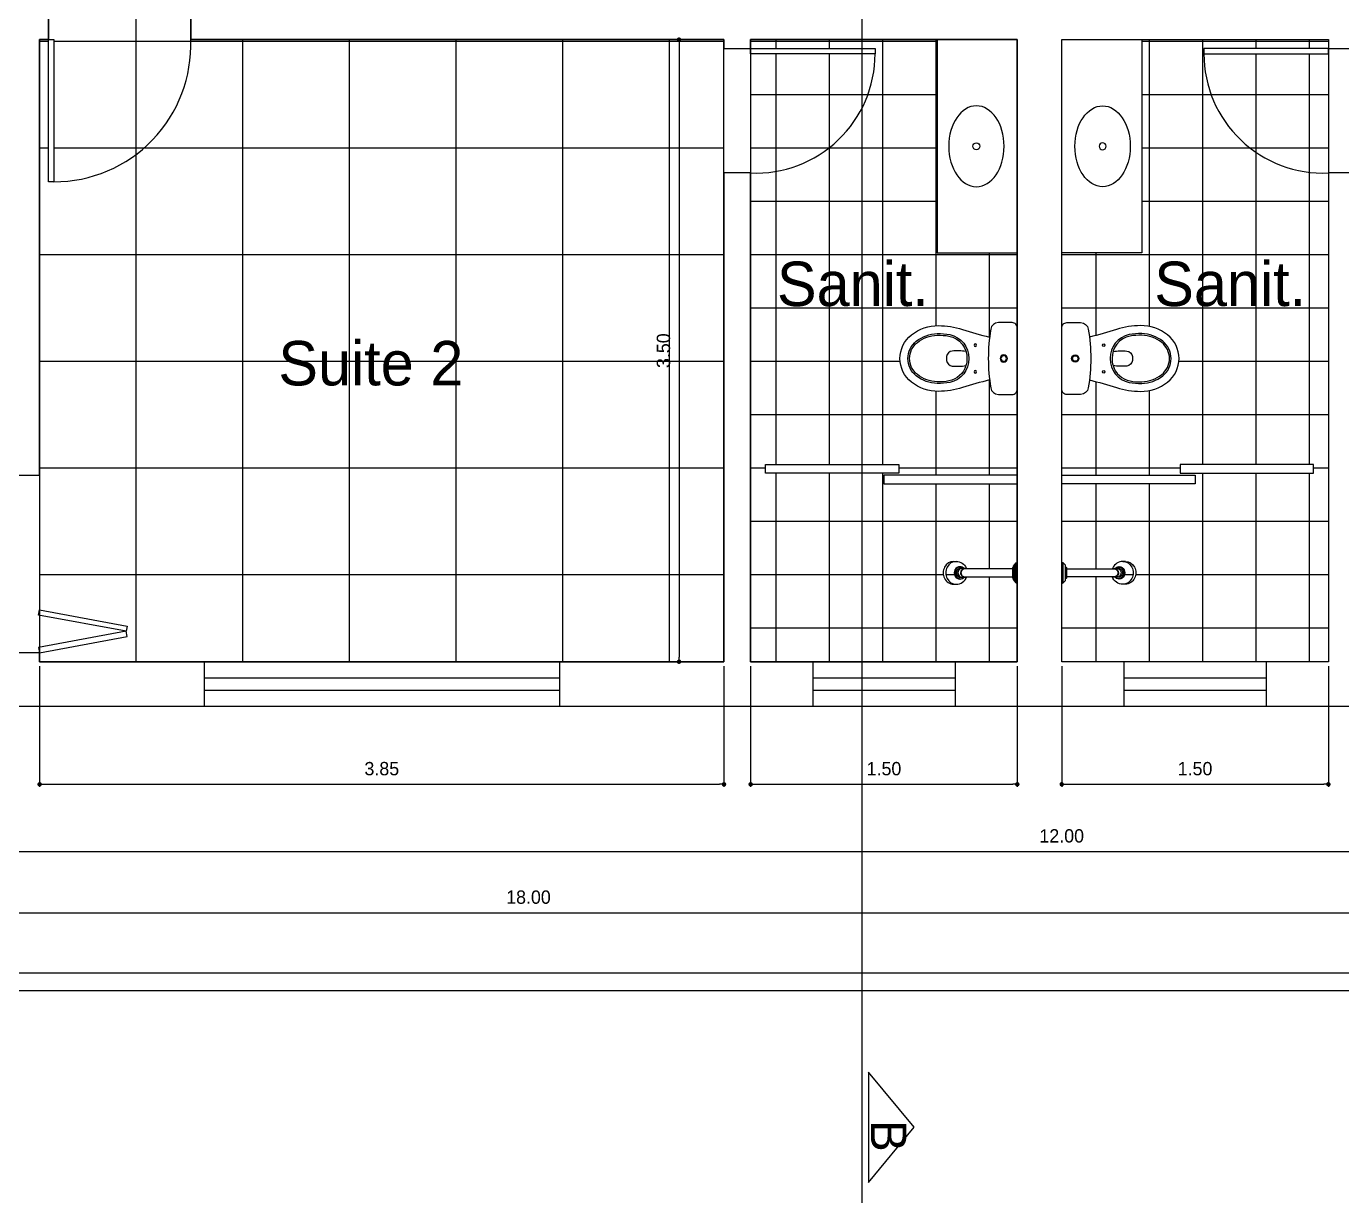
# Model space of a CAD drawing. Header units: millimetres. Extents: x 92.2 to 172.4, y 6.8 to 63.1.
# Drawn here: x 105.58 to 112.98, y 26.76 to 33.38 of the extents above; entities that cross this region are included whole.
import ezdxf

# ---------------------------------------------------------------- set-up
doc = ezdxf.new("R2010")
doc.units = ezdxf.units.MM
for name, color, linetype in [('Alvenaria', 5, 'Continuous'), ('COTAS', 1, 'Continuous'), ('Janelas', 3, 'Continuous'), ('LOUÇAS', 1, 'Continuous'), ('PISO', 21, 'Continuous'), ('Portas', 6, 'Continuous'), ('Proj. Corte Terreno', 254, 'Continuous'), ('Texto', 7, 'Continuous')]:
    doc.layers.add(name, color=color, linetype=linetype)
doc.styles.add('ARTIUM', font='GOTHIC.TTF', dxfattribs={"height": 0.1})
doc.styles.add('ROMANS', font='C-ACENTO.SHX')
doc.dimstyles.new('Artiun 1-50', dxfattribs={"dimscale": 0.5, "dimtxt": 0.15, "dimasz": 0.05, "dimexe": 0.03, "dimexo": 0.05, "dimgap": 0.1, "dimtad": 1, "dimzin": 4, "dimdsep": 46, "dimtxsty": 'ROMANS', "dimblk": 'DOT', "dimcen": 0.025, "dimclrt": 2, "dimadec": 0, "dimazin": 0, "dimtfac": 1, "dimtix": 1, "dimtmove": 2, "dimatfit": 2, "dimldrblk": 'DOT', "dimfxl": 1, "dimtolj": 1, "dimtzin": 0, "dimarcsym": 0})
pattern_1 = [(0, (0, -5.103004626687522), (0, 0.3), []), (90, (0, -5.103004626687522), (-0.3, 1.83697019872103e-17), [])]

# ---------------------------------------------------------------- blocks, each defined once
blk = doc.blocks.new('A$C3A36620F')
at = {"layer": 'LOUÇAS'}
blk.add_circle((0.1558335045341437, 0.2276041390592951), 0.01943354401622344, dxfattribs=at)
at = {"layer": 'LOUÇAS', "extrusion": (0, 0, -1)}
blk.add_ellipse((0.1558335045341437, 0.2276041390592951), major_axis=(0, -0.2276041390592951), ratio=0.6848369223795416, dxfattribs=at)
blk = doc.blocks.new('CP101_p')
for points in [[(-0.1724130647083939, -6.551405697052815e-06, 0.4200999088781623), (-0.2030086781363138, -0.02929319805017627), (-0.2030085416133716, -0.1064358555335261, 0.3663366426853646), (-0.1661190242018051, -0.149253957882685, 0.04180885976196941), (-0.0008278383157858116, -0.1630960960067043, 0.04180897917925519), (0.1644636510069404, -0.1492541433282568, 0.3663366426844377), (0.2013534353748696, -0.1064358544902078), (0.201353571914126, -0.02929320020768245, 0.4200999559949581), (0.1707579558694761, -6.551488347383838e-06)], [(0.1198788962341268, -0.1557389787572134, 0.01992584663126902), (0.1626925818100062, -0.3090271032352234, -0.0766890141704217), (0.1841727687066737, -0.442871554193097, -0.1697300813185758), (0.1318623774725438, -0.5954884922213495, -0.2300141722347097), (-0.0008278549587426021, -0.6599410559657457, -0.2300141722369757), (-0.1335174812315358, -0.5954884953856094, -0.1697301085626901), (-0.1858275166240446, -0.4428716702377145, -0.07668897154599537), (-0.1643470853939561, -0.3090271175439767, 0.01992572737486255), (-0.1215341012485283, -0.1557393958499986)], [(-0.0008268664976185391, -0.6155170893918367, -0.2300141722369757), (-0.09859958531916391, -0.5680252590256885, -0.1601405664109183), (-0.1413101038181139, -0.4506098572517487, -0.05773323844798218), (-0.1352979001987364, -0.379245620418196, -0.3649210587443412), (-0.0008277782546883827, -0.272359931750259, -0.3649210714108208), (0.1336434083366953, -0.3792456437467138, -0.05773315347585012), (0.1396549992119844, -0.4506098048095026, -0.1601406275452294), (0.09694446341114826, -0.5680255424630118, -0.2300141722347097), (-0.0008282367826950576, -0.6155170893918154)], [(-0.000826786412403635, -0.606173508596676, -0.2300141722369757), (-0.0912553923797077, -0.5622489858196857, -0.1601405664109183), (-0.131971592067714, -0.4503175495806033, -0.05484246032778966), (-0.1268088061545996, -0.3845100850056795, -0.3686456145774425), (-0.0008273389202599901, -0.2833484067954473, -0.08074284975402372), (0.0387657729884836, -0.288577861107477)], [(-0.04042026626927964, -0.2885778427704224, 0.07264825579315384), (-0.04294353219552249, -0.365753910229671, 0.342864199254995), (-0.01212933535856564, -0.3973438362082078, 0.03431056278292846), (-0.0008274893006046113, -0.3981201926528541, 0.03431056278205435), (0.01047423872091713, -0.3973436650754749, 0.3428641992542819), (0.04128832769981727, -0.3657537021022392, 0.07264823227144512), (0.0387657729884836, -0.288577861107477)], [(0.0387657729884836, -0.288577861107477, -0.2795809283603639), (0.1251543105303199, -0.3845100900121494, -0.05484239032916936), (0.1303165155542274, -0.4503171963793662, -0.1601406275452294), (0.08960065969290554, -0.5622495756663994, -0.2300141722347097), (-0.0008283170907930071, -0.6061735085966475)]]:
    blk.add_lwpolyline(points, format="xyb")
blk.add_lwpolyline([(0.1724128704991017, 0), (-0.1724128704991585, 0)])
for points in [[(-0.0008277817507291729, -0.05570588660940246, 1), (-0.0008277817507291729, -0.096660216303178, 1)], [(-0.0008277817507291729, -0.06070031717603541, 1), (-0.0008277817507291729, -0.09166578573654505, 1)], [(-0.07574424025023063, -0.2291304459703412, 1), (-0.07574424025023063, -0.2431148513187651, 1)], [(0.07408867674877229, -0.2291304459703412, 1), (0.07408867674877229, -0.2431148513187651, 1)]]:
    blk.add_lwpolyline(points, format="xyb", close=True)
blk = doc.blocks.new('1973CCT_p')
at = {"layer": 'LOUÇAS'}
for points in [[(-0.5330044434030764, -0.07612253771786703, -0.194380940941134), (-0.5353619343490126, -0.07028756483363244), (-0.5353619343490126, -0.06844739460735688), (-0.4198653375184307, -0.06844739460735688), (-0.4198653375184307, -0.07028756407952486, -0.1943809642354073), (-0.4222228284644265, -0.07612253771786703)], [(-0.4326130791795212, -0.08688198174331244, -0.2034523104129482), (-0.4386553558218476, -0.08944677584931873), (-0.5165719157786833, -0.08944677584931873, -0.2034522948940284), (-0.5226141921546931, -0.08688198229547905)], [(-0.4478487404430033, -0.09438901303612773, 0.3888981019366339), (-0.4440146259466483, -0.09020509395580908), (-0.5112126459207951, -0.08944677584931873), (-0.4440146259466483, -0.08944677584931873)], [(-0.5112126459207951, -0.09020509432628238, 0.388898076565182), (-0.5073785314242018, -0.09438901303612773)]]:
    blk.add_lwpolyline(points, format="xyb", dxfattribs=at)
for points in [[(-0.5330044434030764, -0.07612253771786703), (-0.522614173066832, -0.08688196494826489), (-0.4326130988006113, -0.08688196494826489), (-0.4222228284644265, -0.07612253771786703)], [(-0.4222228284644265, -0.07612253771786703), (-0.5330044434030764, -0.07612253771786703)], [(-0.4992954906574961, -0.09438901303612773), (-0.4992954906574961, -0.3530039741412893)], [(-0.4559317812099474, -0.3659607488827826), (-0.4559317812099474, -0.09438901303612773)], [(-0.4992954906574961, -0.3530039741412893), (-0.4992954906574961, -0.3659607488827826)]]:
    blk.add_lwpolyline(points, dxfattribs=at)
at = {"layer": 'LOUÇAS', "ltscale": 0.0344808578491211}
for points in [[(-0.4992954906574961, -0.09438901303612773), (-0.5073785314242018, -0.09438901303612773)], [(-0.5073785314242018, -0.09438901303612773), (-0.4478487404430033, -0.09438901303612773)], [(-0.4559317812099474, -0.09438901303612773), (-0.4992954906574961, -0.09438901303612773)], [(-0.4478487404430033, -0.09438901303612773), (-0.4559317812099474, -0.09438901303612773)]]:
    blk.add_lwpolyline(points, dxfattribs=at)
at = {"layer": 'LOUÇAS', "ltscale": 0.08850421905517579}
blk.add_lwpolyline([(-0.5416617487215832, -0.4273643930825816), (-0.5410000708305884, -0.4034278829611204), (-0.5392965947182933, -0.3954662958067258), (-0.5359642374636188, -0.3864180028492501), (-0.5317993836818526, -0.3787764723348257), (-0.5267987970790503, -0.3719887466185975), (-0.5207337581983466, -0.365737620844347), (-0.5134544682920452, -0.3600913615857504), (-0.5063468481522345, -0.3559875096044717, -0.0296753569627862), (-0.4992954906574961, -0.3530039741412893)], format="xyb", dxfattribs=at)
at = {"layer": 'LOUÇAS', "ltscale": 0.08663673400878907}
for points in [[(-0.5021829055782798, -0.379932934688491), (-0.5021829055782798, -0.3653783922324373)], [(-0.4530443662891635, -0.3673238161900695), (-0.4530443662891635, -0.3653770945106256)], [(-0.4530443662891635, -0.3799316369666794), (-0.4530443662891635, -0.3673238161900695)]]:
    blk.add_lwpolyline(points, dxfattribs=at)
at = {"layer": 'LOUÇAS', "ltscale": 0.08850421905517579}
blk.add_lwpolyline([(-0.4135655231458005, -0.4273656427405894), (-0.4135655231458005, -0.4124923573876053), (-0.4142508163688191, -0.4032683913532348), (-0.4166359008151415, -0.3931473631282567), (-0.4202287957419859, -0.3844062136780241), (-0.4252675129351045, -0.3760537238877074), (-0.4316795722303446, -0.3684258114412446), (-0.4391690610211857, -0.3619207807949369), (-0.4472815523899322, -0.3568072603555186), (-0.4559332231229921, -0.3530033654812921)], dxfattribs=at)
at = {"layer": 'LOUÇAS', "ltscale": 0.01344423294067383}
blk.add_lwpolyline([(-0.4429646568845233, -0.3918660311018991), (-0.4436327112355616, -0.3834314804361363), (-0.4456521585674146, -0.3774032263602524), (-0.4488658303543441, -0.3719651473078616), (-0.4530443662891635, -0.3673238161900695)], dxfattribs=at)
at = {"layer": 'LOUÇAS', "ltscale": 0.01343450546264648}
blk.add_lwpolyline([(-0.51226261498292, -0.3918662233569955), (-0.51226261498292, -0.3896092929409353)], dxfattribs=at)
at = {"layer": 'LOUÇAS'}
for centre, major_axis, ratio, start_param, end_param in [((-0.4776136359336919, -0.388733330745048), (0.03289904129319345, 0), 0.9063077702155466, 2.414051055908203, 7.010722160339355), ((-0.4776161032071913, -0.3896254263462002), (0.03464641564815276, -0.0001001008102413742), 0.9123648895637136, 2.36160683631897, 3.144249200820923), ((-0.4776136359336919, -0.3653777353608875), (0.02456926964455466, 0), 0.906307773203854, 2.651979684829712, 3.141621828079224), ((-0.4776136359336919, -0.3653777353608875), (0.02456926964455466, 0), 0.906307773203854, 3.141621828079224, 5.21238899230957), ((-0.4776136359336919, -0.3653777353608875), (0.02204935030402571, 0), 0.9063077654157364, 2.95886492729187, 3.141621828079224), ((-0.4776136359336919, -0.3653777353608875), (0.02204935030402571, 0), 0.9063077654157364, 3.141621828079224, 5.21238899230957), ((-0.4776136359336919, -0.3680401637774823), (0.02204935030402571, 0), 0.9063077654157364, 2.95886492729187, 3.074962615966797), ((-0.4776136359336919, -0.3659607488827826), (0.02168185472378938, 0), 0.9063078006311708, 3.141592741012573, 3.737802505493164), ((-0.4776136359336919, -0.3653777353608875), (0.02204935030402571, 0), 0.9063077654157364, 5.21238899230957, 6.283214569091797), ((-0.4776136359336919, -0.3653777353608875), (0.02456926964455466, 0), 0.906307773203854, 5.21238899230957, 6.283214569091797), ((-0.4776136359336919, -0.3659607488827826), (0.02168185472378938, 0), 0.9063078006311708, 5.68667459487915, 6.283185482025146), ((-0.4776136359336919, -0.3653777353608875), (0.02204935030402571, 0), 0.9063077654157364, 2.908644091803581e-05, 0.182723730802536), ((-0.4776136359336919, -0.3680401637774823), (0.02204935030402571, 0), 0.9063077654157364, 0.06661670655012131, 0.182723730802536), ((-0.4776136359336919, -0.3653777353608875), (0.02456926964455466, 0), 0.906307773203854, 2.908644091803581e-05, 0.4896243512630463), ((-0.4776136359336919, -0.4124967632331187), (0.06404811278788423, 0), 0.906307783283171, 3.141581773757935, 6.283174514770508), ((-0.4776136359336919, -0.4273650179115557), (0.06404811278788423, 0), 0.906307783283171, 3.141581773757935, 5.21238899230957), ((-0.4776136359336919, -0.3918661272294474), (0.03464897904918327, 0), 0.9063077984434187, 3.141589164733887, 6.283182144165039), ((-0.4776136359336919, -0.3896083797293166), (0.03464897904918327, 0), 0.9063077984434187, 3.141621828079224, 6.283214569091797), ((-0.4776136359336919, -0.3882264181912645), (0.0247792762739791, 0), 0.906307803876395, 2.932625532150269, 3.141621828079224), ((-0.4776136359336919, -0.3882264181912645), (0.0247792762739791, 0), 0.906307803876395, 3.141621828079224, 5.21238899230957), ((-0.4776136359336919, -0.3799322778169414), (0.02456926964455466, 0), 0.906307773203854, 3.141621828079224, 5.21238899230957), ((-0.4776136359336919, -0.3799322778169414), (0.02456926964455466, 0), 0.906307773203854, 5.21238899230957, 6.283214569091797), ((-0.4776136359336919, -0.3882264181912645), (0.0247792762739791, 0), 0.906307803876395, 5.21238899230957, 6.283214569091797), ((-0.4776136359336919, -0.3882264181912645), (0.0247792762739791, 0), 0.906307803876395, 2.908644091803581e-05, 0.2089673727750778), ((-0.4776136359336919, -0.4273650179115557), (0.06404811278788423, 0), 0.906307783283171, 5.21238899230957, 6.283174514770508)]:
    blk.add_ellipse(centre, major_axis=major_axis, ratio=ratio, start_param=start_param, end_param=end_param, dxfattribs=at)
blk = doc.blocks.new('_DOT')
at = {"color": 0, "linetype": 'ByBlock'}
blk.add_line((-0.5, 0), (-1, 0), dxfattribs=at)
at = {"color": 0, "linetype": 'ByBlock', "const_width": 0.5}
blk.add_lwpolyline([(-0.25, 0, 1), (0.25, 0, 1)], format="xyb", close=True, dxfattribs=at)
blk = doc.blocks.new('*D34')
at = {"layer": 'COTAS', "color": 0, "lineweight": -2, "transparency": 16777216}
for p, q in [((99.40720015346426, 29.53132460182731), (99.40720015346426, 28.37876451374667)), ((117.4072001534642, 29.53132460182731), (117.4072001534642, 28.37876451374667)), ((99.43220015346427, 28.39376451374667), (117.3822001534642, 28.39376451374667))]:
    blk.add_line(p, q, dxfattribs=at)
at = {"layer": 'Defpoints', "color": 0, "transparency": 16777216}
for p in [(99.40720015346426, 29.55632460182731), (117.4072001534642, 29.55632460182731), (117.4072001534642, 28.39376451374667)]:
    blk.add_point(p, dxfattribs=at)
at = {"layer": 'COTAS', "color": 0, "lineweight": -2, "transparency": 16777216, "xscale": 0.025, "yscale": 0.025, "zscale": 0.025, "rotation": 180}
blk.add_blockref('_DOT', (99.40720015346426, 28.39376451374667), dxfattribs=at)
at = {"layer": 'COTAS', "color": 0, "lineweight": -2, "transparency": 16777216, "xscale": 0.025, "yscale": 0.025, "zscale": 0.025}
blk.add_blockref('_DOT', (117.4072001534642, 28.39376451374667), dxfattribs=at)
at = {"layer": 'COTAS', "color": 7, "transparency": 16777216, "insert": (108.4072001534642, 28.48126451374667), "char_height": 0.075, "attachment_point": 5, "style": 'ROMANS'}
blk.add_mtext('\\A1;18.00', dxfattribs=at)
blk = doc.blocks.new('*D36')
at = {"layer": 'COTAS', "color": 0, "lineweight": -2, "transparency": 16777216}
for p, q in [((105.4072001534643, 29.53132460182731), (105.4072001534643, 28.72348894550761)), ((117.4072001534642, 29.53132460182731), (117.4072001534642, 28.72348894550761)), ((105.4322001534643, 28.73848894550761), (117.3822001534642, 28.73848894550761))]:
    blk.add_line(p, q, dxfattribs=at)
at = {"layer": 'Defpoints', "color": 0, "transparency": 16777216}
for p in [(105.4072001534643, 29.55632460182731), (117.4072001534642, 29.55632460182731), (117.4072001534642, 28.73848894550761)]:
    blk.add_point(p, dxfattribs=at)
at = {"layer": 'COTAS', "color": 0, "lineweight": -2, "transparency": 16777216, "xscale": 0.025, "yscale": 0.025, "zscale": 0.025, "rotation": 180}
blk.add_blockref('_DOT', (105.4072001534643, 28.73848894550761), dxfattribs=at)
at = {"layer": 'COTAS', "color": 0, "lineweight": -2, "transparency": 16777216, "xscale": 0.025, "yscale": 0.025, "zscale": 0.025}
blk.add_blockref('_DOT', (117.4072001534642, 28.73848894550761), dxfattribs=at)
at = {"layer": 'COTAS', "color": 7, "transparency": 16777216, "insert": (111.4072001534642, 28.82598894550761), "char_height": 0.075, "attachment_point": 5, "style": 'ROMANS'}
blk.add_mtext('\\A1;12.00', dxfattribs=at)
blk = doc.blocks.new('*D59')
at = {"layer": 'COTAS', "color": 0, "lineweight": -2, "transparency": 16777216}
for p, q in [((105.6572001534643, 29.78132460182731), (105.6572001534643, 29.10171438923835)), ((109.5072001534641, 29.78132460182731), (109.5072001534641, 29.10171438923835)), ((105.6822001534643, 29.11671438923835), (109.4822001534641, 29.11671438923835))]:
    blk.add_line(p, q, dxfattribs=at)
at = {"layer": 'Defpoints', "color": 0, "transparency": 16777216}
for p in [(105.6572001534643, 29.80632460182731), (109.5072001534641, 29.80632460182731), (109.5072001534641, 29.11671438923835)]:
    blk.add_point(p, dxfattribs=at)
at = {"layer": 'COTAS', "color": 0, "lineweight": -2, "transparency": 16777216, "xscale": 0.025, "yscale": 0.025, "zscale": 0.025, "rotation": 180}
blk.add_blockref('_DOT', (105.6572001534643, 29.11671438923835), dxfattribs=at)
at = {"layer": 'COTAS', "color": 0, "lineweight": -2, "transparency": 16777216, "xscale": 0.025, "yscale": 0.025, "zscale": 0.025}
blk.add_blockref('_DOT', (109.5072001534641, 29.11671438923835), dxfattribs=at)
at = {"layer": 'COTAS', "color": 7, "transparency": 16777216, "insert": (107.5822001534642, 29.20421438923835), "char_height": 0.075, "attachment_point": 5, "style": 'ROMANS'}
blk.add_mtext('\\A1;3.85', dxfattribs=at)
blk = doc.blocks.new('*D60')
at = {"layer": 'COTAS', "color": 0, "lineweight": -2, "transparency": 16777216}
for p, q in [((109.6572001534641, 29.7813246018273), (109.6572001534641, 29.10171438923835)), ((111.1572001534641, 29.7813246018273), (111.1572001534641, 29.10171438923835)), ((109.6822001534642, 29.11671438923835), (111.1322001534641, 29.11671438923835))]:
    blk.add_line(p, q, dxfattribs=at)
at = {"layer": 'Defpoints', "color": 0, "transparency": 16777216}
for p in [(109.6572001534641, 29.8063246018273), (111.1572001534641, 29.8063246018273), (111.1572001534641, 29.11671438923835)]:
    blk.add_point(p, dxfattribs=at)
at = {"layer": 'COTAS', "color": 0, "lineweight": -2, "transparency": 16777216, "xscale": 0.025, "yscale": 0.025, "zscale": 0.025, "rotation": 180}
blk.add_blockref('_DOT', (109.6572001534641, 29.11671438923835), dxfattribs=at)
at = {"layer": 'COTAS', "color": 0, "lineweight": -2, "transparency": 16777216, "xscale": 0.025, "yscale": 0.025, "zscale": 0.025}
blk.add_blockref('_DOT', (111.1572001534641, 29.11671438923835), dxfattribs=at)
at = {"layer": 'COTAS', "color": 7, "transparency": 16777216, "insert": (110.4072001534641, 29.20421438923835), "char_height": 0.075, "attachment_point": 5, "style": 'ROMANS'}
blk.add_mtext('\\A1;1.50', dxfattribs=at)
blk = doc.blocks.new('*D61')
at = {"layer": 'COTAS', "color": 0, "lineweight": -2, "transparency": 16777216}
for p, q in [((111.4072001534641, 29.7813246018273), (111.4072001534641, 29.10171438923835)), ((112.9072001534641, 29.7813246018273), (112.9072001534641, 29.10171438923835)), ((111.4322001534642, 29.11671438923835), (112.8822001534641, 29.11671438923835))]:
    blk.add_line(p, q, dxfattribs=at)
at = {"layer": 'Defpoints', "color": 0, "transparency": 16777216}
for p in [(111.4072001534641, 29.8063246018273), (112.9072001534641, 29.8063246018273), (112.9072001534641, 29.11671438923835)]:
    blk.add_point(p, dxfattribs=at)
at = {"layer": 'COTAS', "color": 0, "lineweight": -2, "transparency": 16777216, "xscale": 0.025, "yscale": 0.025, "zscale": 0.025, "rotation": 180}
blk.add_blockref('_DOT', (111.4072001534641, 29.11671438923835), dxfattribs=at)
at = {"layer": 'COTAS', "color": 0, "lineweight": -2, "transparency": 16777216, "xscale": 0.025, "yscale": 0.025, "zscale": 0.025}
blk.add_blockref('_DOT', (112.9072001534641, 29.11671438923835), dxfattribs=at)
at = {"layer": 'COTAS', "color": 7, "transparency": 16777216, "insert": (112.1572001534641, 29.20421438923835), "char_height": 0.075, "attachment_point": 5, "style": 'ROMANS'}
blk.add_mtext('\\A1;1.50', dxfattribs=at)
blk = doc.blocks.new('*D63')
at = {"layer": 'COTAS', "color": 0, "lineweight": -2, "transparency": 16777216}
for p, q in [((109.4822001534642, 33.30632460182728), (109.2392892543354, 33.30632460182728)), ((109.2542892543354, 33.28132460182729), (109.2542892543354, 29.8313246018273)), ((109.4822001534641, 29.80632460182731), (109.2392892543354, 29.80632460182731))]:
    blk.add_line(p, q, dxfattribs=at)
at = {"layer": 'Defpoints', "color": 0, "transparency": 16777216}
for p in [(109.5072001534642, 33.30632460182728), (109.2542892543354, 29.80632460182731), (109.5072001534641, 29.80632460182731)]:
    blk.add_point(p, dxfattribs=at)
at = {"layer": 'COTAS', "color": 0, "lineweight": -2, "transparency": 16777216, "xscale": 0.025, "yscale": 0.025, "zscale": 0.025}
for p, rotation in [((109.2542892543354, 33.30632460182728), 90), ((109.2542892543354, 29.80632460182731), 270)]:
    blk.add_blockref('_DOT', p, dxfattribs=dict(at, rotation=rotation))
at = {"layer": 'COTAS', "color": 7, "transparency": 16777216, "insert": (109.1667892543354, 31.55632460182731), "char_height": 0.075, "attachment_point": 5, "rotation": 90, "style": 'ROMANS'}
blk.add_mtext('\\A1;3.50', dxfattribs=at)
blk = doc.blocks.new('A$C5DF17B79')
blk.add_line((0.01923860686045487, 1.836063183173223), (0.01923860686045487, 18.14222691779125))
blk.add_lwpolyline([(0.3118900918038605, 2.260126574038111), (0.05507401158925518, 2.571105766345113), (0.05507401158925518, 1.949147381731109)], close=True)
at = {"layer": 'Texto', "insert": (0.2679538832296657, 2.301169820439327), "char_height": 0.2, "width": 6.039218893490215, "attachment_point": 1, "rotation": 270, "style": 'ARTIUM'}
blk.add_mtext('B', dxfattribs=at)

msp = doc.modelspace()

# ---------------------------------------------------------------- hatches: boundary and pattern name
at = {"layer": 'PISO'}
h = msp.add_hatch(dxfattribs=at)
h.set_pattern_fill('_USER', color=252, scale=0.6, style=0, double=1, pattern_type=0)
h.set_pattern_definition([(0, (0, -5.103004626687522), (0, 0.6), []), (90, (0, -5.103004626687522), (-0.6, 3.673940397442059e-17), [])])
h.paths.add_polyline_path([(113.1072001534642, 33.30632460182731), (113.1372001534642, 33.30632460182731), (113.1372001534642, 34.10632460182731), (113.1072001534642, 34.10632460182731)], flags=16)
h.paths.add_polyline_path([(105.7072001534643, 32.50632460182729), (105.7372001534643, 32.50632460182729), (105.7372001534643, 33.30632460182728), (105.7072001534643, 33.30632460182728)], flags=16)
h.paths.add_polyline_path([(105.5072001534642, 33.50632460182729), (105.5072001534643, 33.53632460182728), (104.6072001534642, 33.5363246018273), (104.6072001534642, 33.50632460182729)], flags=17)
h.paths.add_polyline_path([(101.3072001534642, 38.70632460182729), (101.3072001534644, 33.30632460182731), (100.2572001534643, 33.3063246018273), (100.2572001534643, 30.40632460182731), (102.0072001534642, 30.40632460182731), (102.0072001534642, 32.55632460182728), (102.6072001534642, 32.55632460182728), (102.6072001534642, 33.30632460182729), (102.0072001534643, 33.30632460182729), (102.0072001534643, 33.45632460182731), (105.5072001534643, 33.45632460182731), (105.5072001534643, 33.50632460182729), (105.6572001534643, 33.50632460182729), (105.6572001534643, 33.45632460182729), (105.7072001534643, 33.45632460182729), (105.7072001534643, 33.30632460182728), (105.6572001534643, 33.30632460182728), (105.6572001534643, 29.80632460182731), (109.5072001534641, 29.80632460182731), (109.5072001534642, 33.30632460182728), (106.5072001534643, 33.30632460182728), (106.5072001534643, 33.4563246018273), (112.9072001534641, 33.4563246018273), (112.9072001534641, 34.2563246018273), (113.1072001534642, 34.25632460182728), (113.1072001534642, 34.1063246018273), (113.0572001534642, 34.1063246018273), (113.0572001534642, 29.8063246018273), (117.1572001534641, 29.8063246018273), (117.1572001534641, 34.10632460182729), (113.9072001534641, 34.10632460182759), (113.9072001534641, 34.2563246018273), (114.0012687715141, 34.2563246018273), (114.0012687715141, 35.6063246018273), (113.9072001534641, 35.6063246018273), (113.9072001534641, 35.8063246018273), (117.1572001534642, 35.80632460182728), (117.1572001534642, 40.1063246018273), (113.0572001534642, 40.1063246018273), (113.0572001534642, 35.8063246018273), (113.1072001534642, 35.8063246018273), (113.1072001534642, 35.6063246018273), (110.0072001534642, 35.6063246018273), (110.0072001534642, 34.85632460182729), (105.6572001534643, 34.8563246018273), (105.6572001534643, 34.40632460182729), (105.5072001534643, 34.40632460182729), (105.5072001534643, 38.70632460182729)])
h = msp.add_hatch(dxfattribs=at)
h.set_pattern_fill('_USER', color=256, scale=0.3, style=0, double=1, pattern_type=0)
h.set_pattern_definition(pattern_1)
h.paths.add_polyline_path([(110.3572001534641, 33.25632460182729), (109.6572001534641, 33.25632460182728), (109.6572001534641, 33.22632460182729), (110.3572001534642, 33.22632460182729)], flags=16)
h.paths.add_polyline_path([(109.6572001534642, 33.25632460182729), (109.5072001534642, 33.25632460182729), (109.5072001534642, 32.55632460182728), (109.6572001534641, 32.55632460182728)], flags=17)
edge = h.paths.add_edge_path()
edge.add_line((111.1572001534641, 32.10632460182729), (110.7072001534642, 32.10632460182729))
edge.add_line((110.7072001534642, 32.10632460182729), (110.7072001534642, 33.30632460182729))
edge.add_line((110.7072001534642, 33.30632460182729), (109.6572001534642, 33.30632460182728))
edge.add_line((109.6572001534642, 33.30632460182728), (109.6572001534641, 33.25632460182729))
edge.add_line((109.6572001534641, 33.25632460182729), (109.5072001534642, 33.25632460182725))
edge.add_line((109.5072001534642, 33.25632460182725), (109.5072001534642, 32.55632460182728))
edge.add_line((109.5072001534642, 32.55632460182728), (109.6572001534641, 32.55632460182728))
edge.add_line((109.6572001534641, 32.55632460182728), (109.6572001534641, 29.8063246018273))
edge.add_line((109.6572001534641, 29.8063246018273), (111.1572001534641, 29.8063246018273))
edge.add_line((111.1572001534641, 29.8063246018273), (111.1572001534641, 30.24857630341201))
edge.add_line((111.1572001534641, 30.24857630341201), (111.1495250302654, 30.24857630076561))
edge.add_line((111.1495250302654, 30.24857630076561), (111.1495250294525, 30.2509337917116))
edge.add_line((111.1495250294525, 30.2509337917116), (111.1387805665631, 30.26130960397513))
edge.add_arc((111.1446005381518, 30.26736631700386), 0.00839975249676971, 180.0000172510615, 226.1419423586179, ccw=False)
edge.add_line((111.1362007856551, 30.2673663144748), (111.1362007837834, 30.27279461176504))
edge.add_arc((111.1354424642493, 30.27692546058653), 0.004199876248399977, 175.0038758298335, 280.4022395282316, ccw=False)
edge.add_line((111.1312585450461, 30.27729122089588), (111.1312585425113, 30.2846427381588))
edge.add_line((111.1312585425113, 30.2846427381588), (110.8726435560978, 30.28464264898778))
edge.add_line((110.8726435560978, 30.28464264898778), (110.8668590618062, 30.27148624260516))
edge.add_line((110.8668590618062, 30.27148624260516), (110.8539184868583, 30.25658725691397))
edge.add_line((110.8539184868583, 30.25658725691397), (110.8370711284921, 30.24642392327733))
edge.add_line((110.8370711284921, 30.24642392327733), (110.8172231337649, 30.24174661030348))
edge.add_ellipse((110.8131507848384, 30.3063244831983), major_axis=(-2.208391255635615e-08, 0.06404811278787897), ratio=0.9063077832831918, start_angle=5.215157098558918, end_angle=179.9993766315689)
edge.add_line((110.8131501754068, 30.2422763704102), (110.7982819257987, 30.24227636528359))
edge.add_ellipse((110.79828253016, 30.30632447807169), major_axis=(-2.208402206293911e-08, 0.06404811278788398), ratio=0.9063077832834217, start_angle=118.6478904397107, end_angle=179.9993816404142, ccw=False)
edge.add_ellipse((110.79828253016, 30.30632447807169), major_axis=(-2.208391025455446e-08, 0.06404811278787895), ratio=0.9063077832833437, start_angle=-0.0006233684288190489, end_angle=118.6478904398038, ccw=False)
edge.add_line((110.798283138559, 30.3703725907035), (110.8053592877084, 30.37017698687591))
edge.add_ellipse((110.8131507848384, 30.3063244831983), major_axis=(-2.208391255635615e-08, 0.06404811278787897), ratio=0.9063077832831918, start_angle=-0.0006233684310927856, end_angle=5.215157098558905, ccw=False)
edge.add_line((110.8184996530102, 30.37050685596694), (110.8350117433757, 30.36697390411294))
edge.add_line((110.8350117433757, 30.36697390411294), (110.8505988759639, 30.35847847578023))
edge.add_line((110.8505988759639, 30.35847847578023), (110.8631916008593, 30.34626062636075))
edge.add_line((110.8631916008593, 30.34626062636075), (110.8696600285598, 30.33505771490135))
edge.add_arc((110.8117999684685, 30.3064193605615), 0.06455959954229351, 19.534425177651713, 26.333520662243984, ccw=False)
edge.add_line((110.8726435664543, 30.32800635843535), (111.1312585275595, 30.32800644760635))
edge.add_line((111.1312585275595, 30.32800644760635), (111.1312585250246, 30.33535796486949))
edge.add_arc((111.1354424439755, 30.3357237280639), 0.004199876248378066, 79.60858181393212, 184.9961636790071, ccw=False)
edge.add_line((111.1361999833107, 30.33985472003401), (111.1362007606372, 30.33992360457538))
edge.add_line((111.1362007606372, 30.33992360457538), (111.1362007575599, 30.34884831970619))
edge.add_line((111.1362007575599, 30.34884831970619), (111.1387505948271, 30.35131067353164))
edge.add_arc((111.1446005112856, 30.34528287796154), 0.008399752496763927, 133.8580971565704, 134.142009798616, ccw=False)
edge.add_line((111.1387805355197, 30.35133958697642), (111.1519662409059, 30.36407289843793))
edge.add_line((111.1519662409059, 30.36407289843793), (111.1572001534641, 30.3640729002426))
edge.add_line((111.1572001534641, 30.3640729002426), (111.1572001534641, 30.8063246018273))
edge.add_line((111.1572001534641, 30.8063246018273), (110.4072001534641, 30.8063246018273))
edge.add_line((110.4072001534641, 30.8063246018273), (110.4072001534641, 30.8563246018273))
edge.add_line((110.4072001534641, 30.8563246018273), (111.1572001534641, 30.8563246018273))
edge.add_line((111.1572001534641, 30.8563246018273), (111.1572001534641, 31.33890818909273))
edge.add_arc((111.127556298015, 31.33962137896576), 0.02965243338563307, 269.3221347423366, 358.62180921415853, ccw=False)
edge.add_line((111.1272054888339, 31.30997102081265), (111.0515384541517, 31.3099711286501))
edge.add_arc((111.0511514736182, 31.35371513331091), 0.04374571633541535, 189.0144494660767, 270.50685283878585, ccw=False)
edge.add_arc((111.9876705135632, 31.51213132081367), 0.9935664566145336, 186.9767859060028, 189.5751203870265, ccw=False)
edge.add_arc((111.4617672401707, 29.44757030319995), 1.997631849743962, 103.3221519978398, 107.8882082386667)
edge.add_arc((110.7116388820173, 31.7716477866172), 0.4445042444639548, 270.3470226788802, 287.88820269138193, ccw=False)
edge.add_arc((110.7128498293496, 31.5716245453575), 0.2444773376815519, 231.8145266012653, 270.3471506165775, ccw=False)
edge.add_arc((110.6660748475185, 31.51215373841708), 0.1688157503122699, 180.0005122127875, 231.8146551051954, ccw=False)
edge.add_arc((110.6660742219649, 31.5121505366531), 0.1688151247604139, 128.1852826444917, 179.999425537393, ccw=False)
edge.add_arc((110.7128492890043, 31.45267947630748), 0.2444769639858397, 89.65282117781038, 128.1854093962062, ccw=False)
edge.add_arc((110.7116381648175, 31.25265516188997), 0.4445049449773064, 72.11174652222081, 89.65293985022288, ccw=False)
edge.add_arc((111.4617600198822, 33.57674042842498), 1.997636558620627, 252.1120491340806, 256.678093354679)
edge.add_arc((111.9876716230079, 31.51217263667281), 0.9935675660422975, 170.4248602033551, 173.0232090915837, ccw=False)
edge.add_arc((111.0511512988302, 31.67058934711572), 0.04374547210944325, 89.49326828237622, 170.9855084127342, ccw=False)
edge.add_line((111.0515381847305, 31.71433310837807), (111.1272053472647, 31.71433326837983))
edge.add_arc((111.1275561790376, 31.68468291049403), 0.02965243338563102, 1.368599091373028, 90.67790891374273, ccw=False)
edge.add_line((111.1572001534641, 31.68539113777857), (111.1572001534641, 32.10632460182729))
h.paths.add_polyline_path([(110.4909413211045, 30.9163246018273), (110.4909413211045, 30.86632460182729), (109.7409413211045, 30.8663246018273), (109.7409413211045, 30.9163246018273)], flags=16)
h = msp.add_hatch(dxfattribs=at)
h.set_pattern_fill('_USER', color=256, scale=0.3, style=0, double=1, pattern_type=0)
h.set_pattern_definition(pattern_1)
h.paths.add_polyline_path([(112.9072001534641, 33.25632460182729), (112.2072001534642, 33.25632460182728), (112.2072001534642, 33.22632460182729), (112.9072001534641, 33.22632460182729)], flags=17)
h.paths.add_polyline_path([(113.0572001534642, 33.25632460182729), (112.9072001534641, 33.25632460182729), (112.9072001534641, 32.55632460182728), (113.0572001534642, 32.55632460182729)], flags=17)
edge = h.paths.add_edge_path()
edge.add_line((111.4072001534641, 32.10632460182729), (111.8572001534641, 32.10632460182729))
edge.add_line((111.8572001534641, 32.10632460182729), (111.8572001534641, 33.30632460182729))
edge.add_line((111.8572001534642, 33.30632460182729), (112.9072001534641, 33.30632460182728))
edge.add_line((112.9072001534641, 33.30632460182728), (112.9072001534642, 33.25632460182729))
edge.add_line((112.9072001534642, 33.25632460182729), (113.0572001534642, 33.25632460182725))
edge.add_line((113.0572001534642, 33.25632460182725), (113.0572001534642, 32.55632460182728))
edge.add_line((113.0572001534642, 32.55632460182728), (112.9072001534642, 32.55632460182728))
edge.add_line((112.9072001534642, 32.55632460182728), (112.9072001534641, 29.8063246018273))
edge.add_line((112.9072001534641, 29.8063246018273), (111.4072001534641, 29.8063246018273))
edge.add_line((111.4072001534641, 29.8063246018273), (111.4072001534641, 30.24857630341201))
edge.add_line((111.4072001534641, 30.24857630341201), (111.4148752766629, 30.24857630076561))
edge.add_line((111.4148752766629, 30.24857630076561), (111.4148752774758, 30.2509337917116))
edge.add_line((111.4148752774758, 30.2509337917116), (111.4256197403653, 30.26130960397513))
edge.add_arc((111.4197997687764, 30.26736631700386), 0.00839975249676971, 313.8580576413821, 359.9999827489386)
edge.add_line((111.4281995212732, 30.2673663144748), (111.4281995231449, 30.27279461176504))
edge.add_arc((111.4289578426791, 30.27692546058653), 0.004199876248399977, 259.5977604717684, 364.9961241701664)
edge.add_line((111.4331417618822, 30.27729122089588), (111.433141764417, 30.2846427381588))
edge.add_line((111.433141764417, 30.2846427381588), (111.6917567508305, 30.28464264898778))
edge.add_line((111.6917567508305, 30.28464264898778), (111.6975412451221, 30.27148624260516))
edge.add_line((111.6975412451221, 30.27148624260516), (111.7104818200701, 30.25658725691397))
edge.add_line((111.7104818200701, 30.25658725691397), (111.7273291784363, 30.24642392327733))
edge.add_line((111.7273291784363, 30.24642392327733), (111.7471771731634, 30.24174661030348))
edge.add_ellipse((111.7512495220899, 30.3063244831983), major_axis=(2.208391255635615e-08, 0.06404811278787897), ratio=0.9063077832831918, start_angle=180.0006233684311, end_angle=354.7848429014411, ccw=False)
edge.add_line((111.7512501315215, 30.2422763704102), (111.7661183811296, 30.24227636528359))
edge.add_ellipse((111.7661177767683, 30.30632447807169), major_axis=(2.208402206293911e-08, 0.06404811278788398), ratio=0.9063077832834217, start_angle=180.0006183595858, end_angle=241.3521095602893)
edge.add_ellipse((111.7661177767683, 30.30632447807169), major_axis=(2.208391025455446e-08, 0.06404811278787895), ratio=0.9063077832833437, start_angle=241.3521095601962, end_angle=360.0006233684288)
edge.add_line((111.7661171683694, 30.3703725907035), (111.7590410192199, 30.37017698687591))
edge.add_ellipse((111.7512495220899, 30.3063244831983), major_axis=(2.208391255635615e-08, 0.06404811278787897), ratio=0.9063077832831918, start_angle=354.7848429014411, end_angle=360.0006233684311)
edge.add_line((111.7459006539181, 30.37050685596694), (111.7293885635526, 30.36697390411294))
edge.add_line((111.7293885635526, 30.36697390411294), (111.7138014309645, 30.35847847578023))
edge.add_line((111.7138014309645, 30.35847847578023), (111.7012087060691, 30.34626062636075))
edge.add_line((111.7012087060691, 30.34626062636075), (111.6947402783686, 30.33505771490135))
edge.add_arc((111.7526003384598, 30.3064193605615), 0.06455959954229351, 513.6664793377561, 520.4655748223483)
edge.add_line((111.691756740474, 30.32800635843535), (111.4331417793689, 30.32800644760635))
edge.add_line((111.4331417793689, 30.32800644760635), (111.4331417819037, 30.33535796486949))
edge.add_arc((111.4289578629529, 30.3357237280639), 0.004199876248378066, 355.0038363209929, 460.3914181860679)
edge.add_line((111.4282003236176, 30.33985472003401), (111.4281995462911, 30.33992360457538))
edge.add_line((111.4281995462911, 30.33992360457538), (111.4281995493685, 30.34884831970619))
edge.add_line((111.4281995493684, 30.34884831970619), (111.4256497121013, 30.35131067353164))
edge.add_arc((111.4197997956427, 30.34528287796154), 0.008399752496763927, 405.857990201384, 406.1419028434296)
edge.add_line((111.4256197714087, 30.35133958697642), (111.4124340660225, 30.36407289843793))
edge.add_line((111.4124340660224, 30.36407289843793), (111.4072001534641, 30.3640729002426))
edge.add_line((111.4072001534641, 30.3640729002426), (111.4072001534641, 30.8063246018273))
edge.add_line((111.4072001534641, 30.8063246018273), (112.1572001534641, 30.8063246018273))
edge.add_line((112.1572001534641, 30.8063246018273), (112.1572001534641, 30.8563246018273))
edge.add_line((112.1572001534641, 30.8563246018273), (111.4072001534641, 30.8563246018273))
edge.add_line((111.4072001534641, 30.8563246018273), (111.4072001534641, 31.33890818909273))
edge.add_arc((111.4368440089134, 31.33962137896576), 0.02965243338563307, 181.3781907858415, 270.6778652576634)
edge.add_line((111.4371948180944, 31.30997102081265), (111.5128618527767, 31.3099711286501))
edge.add_arc((111.5132488333101, 31.35371513331091), 0.04374571633541535, 269.4931471612142, 350.9855505339233)
edge.add_arc((110.5767297933651, 31.51213132081367), 0.9935664566145336, 350.4248796129735, 353.0232140939972)
edge.add_arc((111.1026330667576, 29.44757030319995), 1.997631849743962, 432.1117917613332, 436.6778480021602, ccw=False)
edge.add_arc((111.852761424911, 31.7716477866172), 0.4445042444639548, 252.1117973086181, 269.6529773211198)
edge.add_arc((111.8515504775787, 31.5716245453575), 0.2444773376815519, 269.6528493834225, 308.1854733987347)
edge.add_arc((111.8983254594098, 31.51215373841708), 0.1688157503122699, 308.1853448948046, 359.9994877872126)
edge.add_arc((111.8983260849634, 31.5121505366531), 0.1688151247604139, 360.000574462607, 411.8147173555083)
edge.add_arc((111.851551017924, 31.45267947630748), 0.2444769639858397, 411.8145906037938, 450.3471788221896)
edge.add_arc((111.8527621421109, 31.25265516188997), 0.4445049449773064, 450.3470601497771, 467.8882534777793)
edge.add_arc((111.1026402870461, 33.57674042842498), 1.997636558620627, 283.32190664532106, 287.8879508659193, ccw=False)
edge.add_arc((110.5767286839205, 31.51217263667281), 0.9935675660422975, 366.9767909084164, 369.5751397966449)
edge.add_arc((111.5132490080981, 31.67058934711572), 0.04374547210944325, 369.0144915872658, 450.5067317176238)
edge.add_line((111.5128621221978, 31.71433310837807), (111.4371949596636, 31.71433326837983))
edge.add_arc((111.4368441278907, 31.68468291049403), 0.02965243338563102, 449.3220910862573, 538.631400908627)
edge.add_line((111.4072001534641, 31.68539113777857), (111.4072001534641, 32.10632460182729))
h.paths.add_polyline_path([(112.0734589858238, 30.9163246018273), (112.0734589858238, 30.86632460182729), (112.8234589858238, 30.8663246018273), (112.8234589858238, 30.9163246018273)], flags=16)

# ---------------------------------------------------------------- linework, layer by layer
for points in [[(110.7072001534642, 32.10632460182729), (111.1572001534641, 32.10632460182729), (111.1572001534641, 33.30632460182728), (110.7072001534642, 33.30632460182728)], [(111.8572001534642, 32.10632460182729), (111.4072001534641, 32.10632460182729), (111.4072001534641, 33.30632460182728), (111.8572001534642, 33.30632460182728)], [(110.4909413211045, 30.86632460182729), (109.7409413211045, 30.86632460182729), (109.7409413211045, 30.9163246018273), (110.4909413211045, 30.9163246018273)], [(112.0734589858238, 30.86632460182729), (112.8234589858238, 30.86632460182729), (112.8234589858238, 30.9163246018273), (112.0734589858238, 30.9163246018273)], [(110.4072001534641, 30.8063246018273), (111.1572001534641, 30.8063246018273), (111.1572001534641, 30.8563246018273), (110.4072001534641, 30.8563246018273)], [(112.1572001534641, 30.8063246018273), (111.4072001534641, 30.8063246018273), (111.4072001534641, 30.8563246018273), (112.1572001534641, 30.8563246018273)]]:
    msp.add_lwpolyline(points, close=True)
at = {"layer": 'Alvenaria'}
for points in [[(113.1072001534642, 34.25632460182731), (112.9072001534641, 34.2563246018273), (112.9072001534641, 33.45632460182728), (106.5072001534643, 33.4563246018273), (106.5072001534643, 33.30632460182728), (109.5072001534642, 33.30632460182728), (109.5072001534642, 33.25632460182729), (109.6572001534641, 33.25632460182729), (109.6572001534641, 33.30632460182728), (111.1572001534641, 33.30632460182728), (111.1572001534641, 29.8063246018273), (109.6572001534641, 29.8063246018273), (109.6572001534641, 32.55632460182728), (109.5072001534641, 32.55632460182728), (109.5072001534641, 29.8063246018273), (105.6572001534643, 29.80632460182731), (105.6572001534643, 29.8563246018273), (105.4072001534643, 29.8563246018273), (105.4072001534643, 29.55632460182731), (117.4072001534642, 29.55632460182731)], [(99.40720015346426, 33.55632460182728), (99.40720015346426, 29.55632460182731), (102.8572001534643, 29.55632460182731), (102.8572001534642, 31.15632460182731), (105.4072001534643, 31.15632460182731), (105.4072001534643, 30.8563246018273), (105.6572001534643, 30.85632460182732), (105.6572001534643, 33.30632460182728), (105.7072001534643, 33.30632460182728), (105.7072001534643, 33.4563246018273)], [(113.0572001534642, 32.55632460182728), (112.9072001534641, 32.55632460182728), (112.9072001534641, 29.8063246018273), (111.4072001534641, 29.8063246018273), (111.4072001534641, 33.30632460182728), (112.9072001534641, 33.30632460182728), (112.9072001534641, 33.25632460182729), (113.0572001534642, 33.25632460182729)]]:
    msp.add_lwpolyline(points, dxfattribs=at)
at = {"layer": 'Janelas'}
for p, q in [((106.5822001534642, 29.8063246018273), (106.5822001534642, 29.55632460182731)), ((108.5822001534642, 29.8063246018273), (108.5822001534642, 29.55632460182731)), ((110.0072001534641, 29.8063246018273), (110.0072001534641, 29.55632460182731)), ((110.8072001534642, 29.8063246018273), (110.8072001534642, 29.55632460182731)), ((111.7572001534641, 29.8063246018273), (111.7572001534641, 29.55632460182731)), ((112.5572001534642, 29.8063246018273), (112.5572001534642, 29.55632460182731)), ((106.5822001534642, 29.7163246018273), (108.5822001534642, 29.7163246018273)), ((110.0072001534641, 29.7163246018273), (110.8072001534642, 29.7163246018273)), ((111.7572001534641, 29.7163246018273), (112.5572001534642, 29.7163246018273)), ((106.5822001534642, 29.6463246018273), (108.5822001534642, 29.6463246018273)), ((110.0072001534641, 29.6463246018273), (110.8072001534642, 29.6463246018273)), ((111.7572001534641, 29.6463246018273), (112.5572001534642, 29.6463246018273))]:
    msp.add_line(p, q, dxfattribs=at)
at = {"layer": 'PISO'}
for points in [[(105.7072001534643, 33.45632460182729), (105.7072001534643, 33.30632460182728), (105.6572001534643, 33.30632460182728), (105.6572001534643, 29.80632460182731), (109.5072001534641, 29.80632460182731), (109.5072001534642, 33.30632460182728), (106.5072001534643, 33.30632460182728), (106.5072001534643, 33.4563246018273)], [(109.6572001534641, 33.30632460182728), (109.6572001534641, 33.25632460182729), (109.6572001534641, 33.25632460182729), (109.6572001534641, 32.55632460182728), (109.6572001534641, 32.55632460182728), (109.6572001534641, 29.8063246018273), (111.1572001534641, 29.8063246018273), (111.1572001534641, 33.30632460182728), (109.6572001534641, 33.30632460182728)], [(111.4072001534641, 33.30632460182728), (112.9072001534641, 33.30632460182728), (112.9072001534641, 33.25632460182729), (112.9072001534641, 33.25632460182729), (112.9072001534641, 32.55632460182728), (112.9072001534641, 32.55632460182728), (112.9072001534641, 29.8063246018273), (111.4072001534641, 29.8063246018273), (111.4072001534641, 33.30632460182728)]]:
    msp.add_lwpolyline(points, dxfattribs=at)
at = {"layer": 'Portas'}
for points in [[(105.7072001534643, 33.30632460182728), (105.7372001534643, 33.30632460182728), (105.7372001534643, 32.50632460182729), (105.7072001534643, 32.50632460182729)], [(109.6572001534641, 33.25632460182729), (110.3572001534642, 33.25632460182729), (110.3572001534642, 33.22632460182729), (109.6572001534641, 33.22632460182729)], [(112.9072001534641, 33.25632460182729), (112.2072001534642, 33.25632460182729), (112.2072001534642, 33.22632460182729), (112.9072001534641, 33.22632460182729)], [(105.6572001534643, 30.09833411877717), (106.1487544693391, 30.00682261925473), (106.1432637793677, 29.97732936030223), (105.6517094634929, 30.06884085982467)], [(105.6572001534643, 29.85632460182729), (106.1487544693391, 29.94783610134973), (106.1432637793677, 29.97732936030223), (105.6517094634929, 29.88581786077979)]]:
    msp.add_lwpolyline(points, close=True, dxfattribs=at)
for centre, radius, start, end in [((105.7372001534643, 33.27688710182728), 0.7705624999999969, 270, 2.189381183705992), ((109.6865572963213, 33.22632460182729), 0.6706428571428518, 267.4910967546361, 359.9999999999994), ((112.877843010607, 33.22632460182729), 0.6706428571428518, 180.0000000000006, 272.5089032453643)]:
    msp.add_arc(centre, radius, start, end, dxfattribs=at)
at = {"layer": 'Proj. Corte Terreno'}
msp.add_line((93.5072001534642, 28.0563246018273), (123.3072001534642, 28.0563246018273), dxfattribs=at)
msp.add_lwpolyline([(93.4072001534642, 27.9563246018273), (123.4072001534642, 27.9563246018273), (123.4072001534642, 41.9563246018273), (93.4072001534642, 41.9563246018273)], close=True, dxfattribs=at)

# ---------------------------------------------------------------- block references
msp.add_blockref('A$C5DF17B79', (110.2655181765111, 24.92653168472353))
at = {"layer": 'LOUÇAS'}
msp.add_blockref('A$C3A36620F', (110.7714653537905, 32.478720462768), dxfattribs=at)
at = {"layer": 'LOUÇAS', "xscale": -1}
msp.add_blockref('A$C3A36620F', (111.7929349531379, 32.478720462768), dxfattribs=at)
at = {"layer": 'LOUÇAS', "extrusion": (0, 0, -1), "xscale": -1, "zscale": -1}
for name, p, rotation in [('CP101_p', (-111.1572001534641, 31.51132460182727), 89.99998024439485), ('1973CCT_p', (-111.2256477127537, 29.82871098949442), 89.99998024429061)]:
    msp.add_blockref(name, p, dxfattribs=dict(at, rotation=rotation))
at = {"layer": 'LOUÇAS', "extrusion": (0, 0, -1), "zscale": -1}
for name, p, rotation in [('CP101_p', (-111.4072001534641, 31.51132460182727), 270.0000197556051), ('1973CCT_p', (-111.3387525941746, 29.82871098949442), 270.0000197557093)]:
    msp.add_blockref(name, p, dxfattribs=dict(at, rotation=rotation))

# ---------------------------------------------------------------- texts
at = {"layer": 'Texto', "char_height": 0.25, "width": 6.039218893490215, "attachment_point": 1, "style": 'ARTIUM'}
for s, insert in [('Sanit.', (109.8051664123006, 32.0573814573682)), ('Sanit.', (111.9277464695931, 32.0573814573682)), ('Suite 2', (107.0000618730294, 31.61091423817978))]:
    msp.add_mtext(s, dxfattribs=dict(at, insert=insert))

# ---------------------------------------------------------------- dimensions: what is measured, and where the dimension line sits
at = {"layer": 'COTAS'}
dim = msp.add_linear_dim(base=(109.2542892543354, 29.80632460182731), p1=(109.5072001534642, 33.30632460182728), p2=(109.5072001534641, 29.80632460182731), angle=90, dimstyle='Artiun 1-50', override={"dimclrt": 7}, dxfattribs=at)
dim.commit()
dim.dimension.update_dxf_attribs({"geometry": '*D63', "text_midpoint": (109.1667892543354, 31.55632460182731)})
for base, p1, p2, picture, middle in [((109.5072001534641, 29.11671438923835), (105.6572001534643, 29.80632460182731), (109.5072001534641, 29.80632460182731), '*D59', (107.5822001534642, 29.20421438923835)), ((111.1572001534641, 29.11671438923835), (109.6572001534641, 29.8063246018273), (111.1572001534641, 29.8063246018273), '*D60', (110.4072001534641, 29.20421438923835)), ((112.9072001534641, 29.11671438923835), (111.4072001534641, 29.8063246018273), (112.9072001534641, 29.8063246018273), '*D61', (112.1572001534641, 29.20421438923835)), ((117.4072001534642, 28.39376451374667), (99.40720015346426, 29.55632460182731), (117.4072001534642, 29.55632460182731), '*D34', (108.4072001534642, 28.48126451374667)), ((117.4072001534642, 28.73848894550761), (105.4072001534643, 29.55632460182731), (117.4072001534642, 29.55632460182731), '*D36', (111.4072001534642, 28.82598894550761))]:
    dim = msp.add_linear_dim(base=base, p1=p1, p2=p2, dimstyle='Artiun 1-50', override={"dimclrt": 7}, dxfattribs=at)
    dim.commit()
    dim.dimension.update_dxf_attribs({"geometry": picture, "text_midpoint": middle})

doc.saveas('drawing.dxf')
